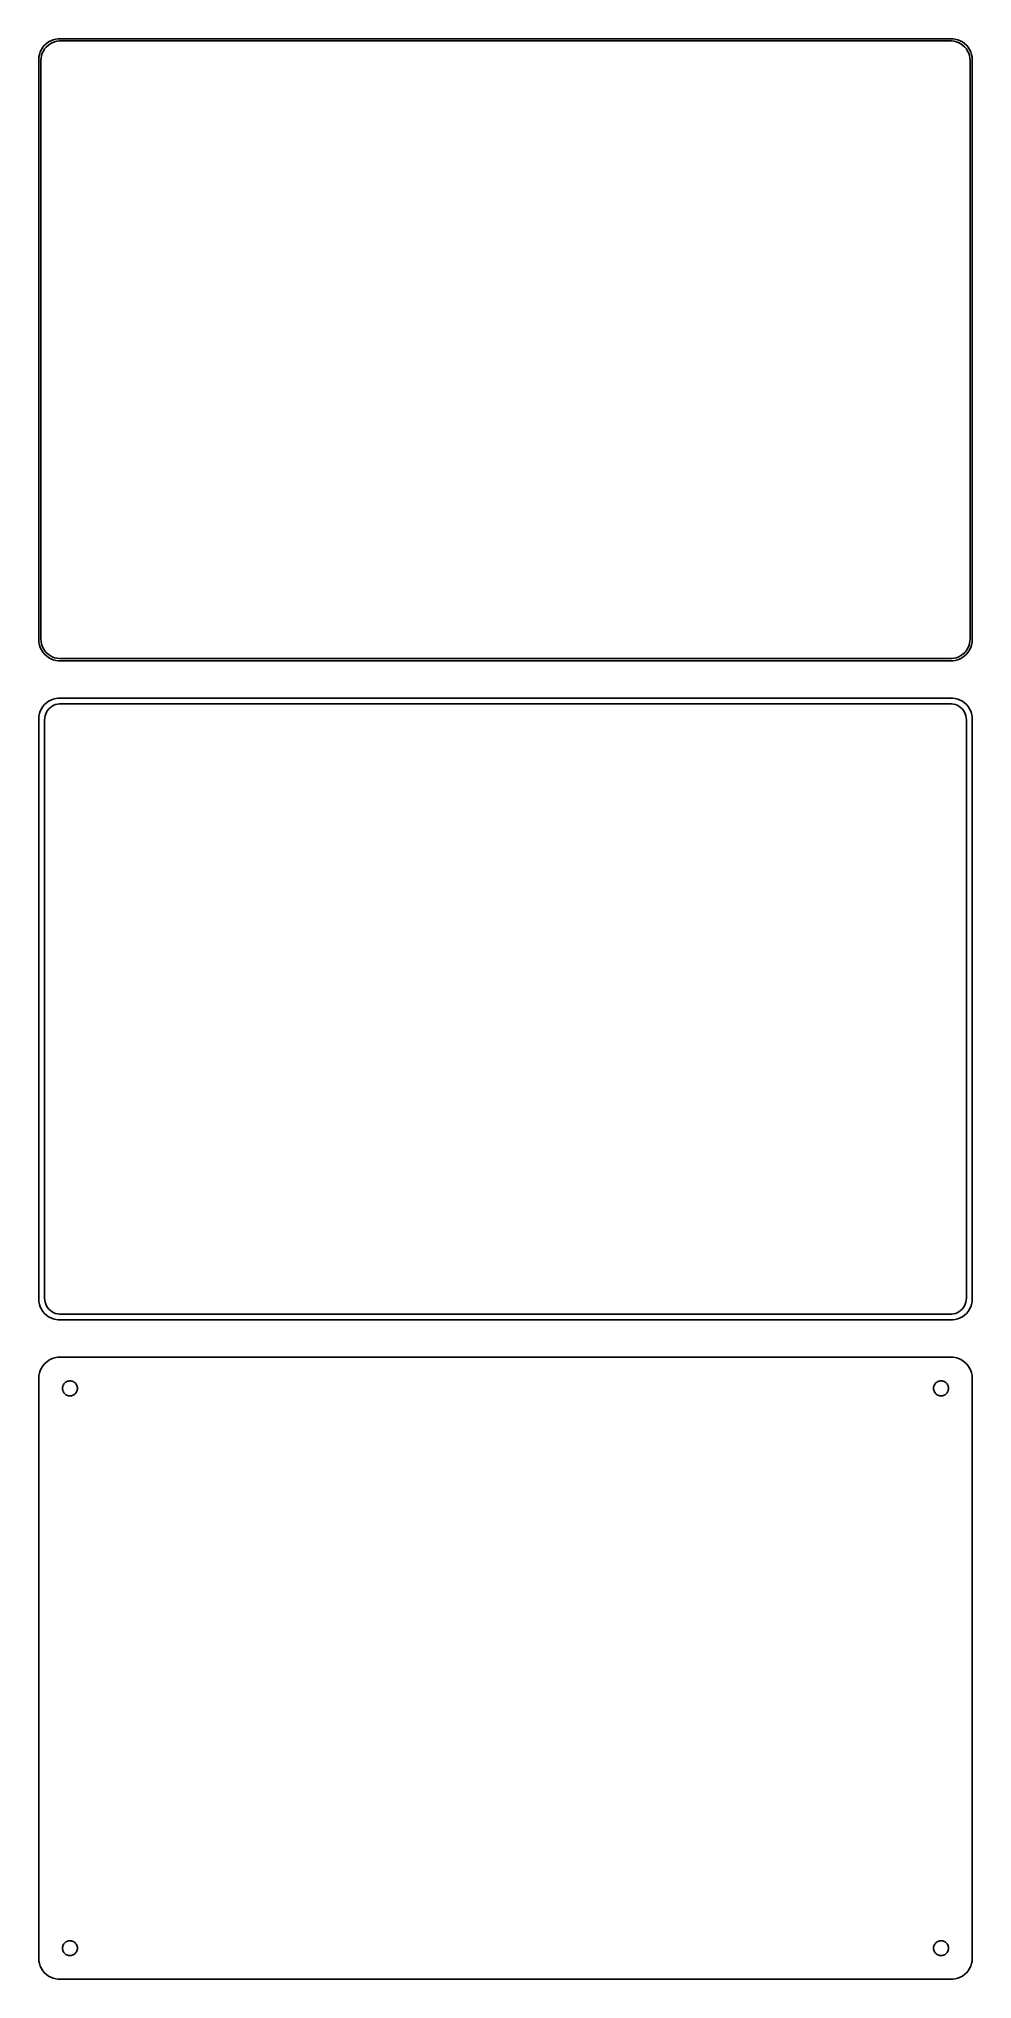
# Model space of a CAD drawing. Header units: metres. Extents: x -112 to 112, y 243 to 711.
import ezdxf

# ---------------------------------------------------------------- set-up
doc = ezdxf.new("R2010")
doc.units = ezdxf.units.M

msp = doc.modelspace()

# ---------------------------------------------------------------- linework, layer by layer
for p, q in [((-112.343, 707.243), (-112.461, 706.627)), ((-112.149, 707.841), (-112.343, 707.243)), ((-111.882, 708.409), (-112.149, 707.841)), ((-111.963, 706.345), (-111.851, 706.931)), ((-111.545, 708.939), (-111.882, 708.409)), ((-111.851, 706.931), (-111.666, 707.499)), ((-111.666, 707.499), (-111.412, 708.038)), ((-111.145, 709.423), (-111.545, 708.939)), ((-111.412, 708.038), (-111.093, 708.542)), ((-110.687, 709.853), (-111.145, 709.423)), ((-111.093, 708.542), (-110.713, 709.002)), ((-110.713, 709.002), (-110.278, 709.41)), ((-110.179, 710.222), (-110.687, 709.853)), ((-110.278, 709.41), (-109.795, 709.761)), ((-109.629, 710.524), (-110.179, 710.222)), ((-109.795, 709.761), (-109.272, 710.048)), ((-109.045, 710.755), (-109.629, 710.524)), ((-109.272, 710.048), (-108.718, 710.268)), ((-108.437, 710.911), (-109.045, 710.755)), ((-108.718, 710.268), (-108.14, 710.416)), ((-107.814, 710.99), (-108.437, 710.911)), ((-108.14, 710.416), (-107.548, 710.491)), ((107.814, 710.99), (-107.814, 710.99)), ((-107.548, 710.491), (107.548, 710.491)), ((107.548, 710.491), (108.14, 710.416)), ((108.437, 710.911), (107.814, 710.99)), ((108.14, 710.416), (108.718, 710.268)), ((109.045, 710.755), (108.437, 710.911)), ((108.718, 710.268), (109.272, 710.048)), ((109.629, 710.524), (109.045, 710.755)), ((109.272, 710.048), (109.795, 709.761)), ((110.179, 710.222), (109.629, 710.524)), ((109.795, 709.761), (110.278, 709.41)), ((110.687, 709.853), (110.179, 710.222)), ((110.278, 709.41), (110.713, 709.002)), ((111.145, 709.423), (110.687, 709.853)), ((110.713, 709.002), (111.093, 708.542)), ((111.093, 708.542), (111.412, 708.038)), ((111.545, 708.939), (111.145, 709.423)), ((111.412, 708.038), (111.666, 707.499)), ((111.882, 708.409), (111.545, 708.939)), ((111.666, 707.499), (111.851, 706.931)), ((111.851, 706.931), (111.963, 706.345)), ((112.149, 707.841), (111.882, 708.409)), ((112.343, 707.243), (112.149, 707.841)), ((112.461, 706.627), (112.343, 707.243)), ((-112.461, 706.627), (-112.5, 706)), ((-112.5, 706), (-112.5, 566)), ((-112, 705.75), (-111.963, 706.345)), ((-112, 566.25), (-112, 705.75)), ((111.963, 706.345), (112, 705.75)), ((112, 705.75), (112, 566.25)), ((112.5, 706), (112.461, 706.627)), ((112.5, 566), (112.5, 706)), ((-112.5, 566), (-112.461, 565.373)), ((-112.461, 565.373), (-112.343, 564.757)), ((-112.343, 564.757), (-112.149, 564.159)), ((-112.149, 564.159), (-111.882, 563.591)), ((-111.963, 565.655), (-112, 566.25)), ((-111.851, 565.069), (-111.963, 565.655)), ((-111.882, 563.591), (-111.545, 563.061)), ((-111.666, 564.501), (-111.851, 565.069)), ((-111.412, 563.962), (-111.666, 564.501)), ((-111.545, 563.061), (-111.145, 562.577)), ((-111.093, 563.458), (-111.412, 563.962)), ((-111.145, 562.577), (-110.687, 562.147)), ((-110.713, 562.998), (-111.093, 563.458)), ((-110.278, 562.59), (-110.713, 562.998)), ((-110.687, 562.147), (-110.179, 561.778)), ((-109.795, 562.239), (-110.278, 562.59)), ((-110.179, 561.778), (-109.629, 561.476)), ((-109.272, 561.952), (-109.795, 562.239)), ((-108.718, 561.732), (-109.272, 561.952)), ((-108.14, 561.584), (-108.718, 561.732)), ((-107.548, 561.509), (-108.14, 561.584)), ((108.14, 561.584), (107.548, 561.509)), ((108.718, 561.732), (108.14, 561.584)), ((109.272, 561.952), (108.718, 561.732)), ((109.795, 562.239), (109.272, 561.952)), ((109.629, 561.476), (110.179, 561.778)), ((110.278, 562.59), (109.795, 562.239)), ((110.179, 561.778), (110.687, 562.147)), ((110.713, 562.998), (110.278, 562.59)), ((110.687, 562.147), (111.145, 562.577)), ((111.093, 563.458), (110.713, 562.998)), ((111.412, 563.962), (111.093, 563.458)), ((111.145, 562.577), (111.545, 563.061)), ((111.666, 564.501), (111.412, 563.962)), ((111.545, 563.061), (111.882, 563.591)), ((111.851, 565.069), (111.666, 564.501)), ((111.963, 565.655), (111.851, 565.069)), ((111.882, 563.591), (112.149, 564.159)), ((112, 566.25), (111.963, 565.655)), ((112.149, 564.159), (112.343, 564.757)), ((112.343, 564.757), (112.461, 565.373)), ((112.461, 565.373), (112.5, 566)), ((-109.629, 561.476), (-109.045, 561.245)), ((-109.045, 561.245), (-108.437, 561.089)), ((-108.437, 561.089), (-107.814, 561.01)), ((-107.814, 561.01), (107.814, 561.01)), ((107.548, 561.509), (-107.548, 561.509)), ((107.814, 561.01), (108.437, 561.089)), ((108.437, 561.089), (109.045, 561.245)), ((109.045, 561.245), (109.629, 561.476)), ((-112.461, 547.627), (-112.5, 547)), ((-112.343, 548.243), (-112.461, 547.627)), ((-112.149, 548.841), (-112.343, 548.243)), ((-111.882, 549.409), (-112.149, 548.841)), ((-111.545, 549.939), (-111.882, 549.409)), ((-111.145, 550.423), (-111.545, 549.939)), ((-110.687, 550.853), (-111.145, 550.423)), ((-111.089, 547.235), (-110.998, 547.712)), ((-110.998, 547.712), (-110.848, 548.174)), ((-110.848, 548.174), (-110.641, 548.614)), ((-110.179, 551.222), (-110.687, 550.853)), ((-110.641, 548.614), (-110.38, 549.024)), ((-110.38, 549.024), (-110.071, 549.399)), ((-109.629, 551.524), (-110.179, 551.222)), ((-110.071, 549.399), (-109.716, 549.731)), ((-109.716, 549.731), (-109.323, 550.017)), ((-109.045, 551.755), (-109.629, 551.524)), ((-109.323, 550.017), (-108.898, 550.251)), ((-108.437, 551.911), (-109.045, 551.755)), ((-108.898, 550.251), (-108.446, 550.43)), ((-108.446, 550.43), (-107.975, 550.551)), ((-107.814, 551.99), (-108.437, 551.911)), ((-107.975, 550.551), (-107.493, 550.612)), ((107.814, 551.99), (-107.814, 551.99)), ((-107.493, 550.612), (107.493, 550.612)), ((107.493, 550.612), (107.975, 550.551)), ((108.437, 551.911), (107.814, 551.99)), ((107.975, 550.551), (108.446, 550.43)), ((109.045, 551.755), (108.437, 551.911)), ((108.446, 550.43), (108.898, 550.251)), ((108.898, 550.251), (109.323, 550.017)), ((109.629, 551.524), (109.045, 551.755)), ((109.323, 550.017), (109.716, 549.731)), ((110.179, 551.222), (109.629, 551.524)), ((109.716, 549.731), (110.071, 549.399)), ((110.071, 549.399), (110.38, 549.024)), ((110.687, 550.853), (110.179, 551.222)), ((110.38, 549.024), (110.641, 548.614)), ((110.641, 548.614), (110.848, 548.174)), ((111.145, 550.423), (110.687, 550.853)), ((110.848, 548.174), (110.998, 547.712)), ((110.998, 547.712), (111.089, 547.235)), ((111.545, 549.939), (111.145, 550.423)), ((111.882, 549.409), (111.545, 549.939)), ((112.149, 548.841), (111.882, 549.409)), ((112.343, 548.243), (112.149, 548.841)), ((112.461, 547.627), (112.343, 548.243)), ((112.5, 547), (112.461, 547.627)), ((-112.5, 547), (-112.5, 407)), ((-111.119, 546.75), (-111.089, 547.235)), ((-111.119, 407.25), (-111.119, 546.75)), ((111.089, 547.235), (111.119, 546.75)), ((111.119, 546.75), (111.119, 407.25)), ((112.5, 407), (112.5, 547)), ((-111.089, 406.765), (-111.119, 407.25)), ((111.119, 407.25), (111.089, 406.765)), ((-112.5, 407), (-112.461, 406.373)), ((-112.461, 406.373), (-112.343, 405.757)), ((-112.343, 405.757), (-112.149, 405.159)), ((-112.149, 405.159), (-111.882, 404.591)), ((-111.882, 404.591), (-111.545, 404.061)), ((-111.545, 404.061), (-111.145, 403.577)), ((-111.145, 403.577), (-110.687, 403.147)), ((-110.998, 406.288), (-111.089, 406.765)), ((-110.848, 405.826), (-110.998, 406.288)), ((-110.641, 405.386), (-110.848, 405.826)), ((-110.687, 403.147), (-110.179, 402.778)), ((-110.38, 404.976), (-110.641, 405.386)), ((-110.071, 404.601), (-110.38, 404.976)), ((-110.179, 402.778), (-109.629, 402.476)), ((-109.716, 404.269), (-110.071, 404.601)), ((-109.323, 403.983), (-109.716, 404.269)), ((-109.629, 402.476), (-109.045, 402.245)), ((-108.898, 403.749), (-109.323, 403.983)), ((-108.446, 403.57), (-108.898, 403.749)), ((-107.975, 403.449), (-108.446, 403.57)), ((-107.493, 403.388), (-107.975, 403.449)), ((107.493, 403.388), (-107.493, 403.388)), ((107.975, 403.449), (107.493, 403.388)), ((108.446, 403.57), (107.975, 403.449)), ((108.898, 403.749), (108.446, 403.57)), ((109.323, 403.983), (108.898, 403.749)), ((109.045, 402.245), (109.629, 402.476)), ((109.716, 404.269), (109.323, 403.983)), ((109.629, 402.476), (110.179, 402.778)), ((110.071, 404.601), (109.716, 404.269)), ((110.38, 404.976), (110.071, 404.601)), ((110.179, 402.778), (110.687, 403.147)), ((110.641, 405.386), (110.38, 404.976)), ((110.848, 405.826), (110.641, 405.386)), ((110.687, 403.147), (111.145, 403.577)), ((110.998, 406.288), (110.848, 405.826)), ((111.089, 406.765), (110.998, 406.288)), ((111.145, 403.577), (111.545, 404.061)), ((111.545, 404.061), (111.882, 404.591)), ((111.882, 404.591), (112.149, 405.159)), ((112.149, 405.159), (112.343, 405.757)), ((112.343, 405.757), (112.461, 406.373)), ((112.461, 406.373), (112.5, 407)), ((-109.045, 402.245), (-108.437, 402.089)), ((-108.437, 402.089), (-107.814, 402.01)), ((-107.814, 402.01), (107.814, 402.01)), ((107.814, 402.01), (108.437, 402.089)), ((108.437, 402.089), (109.045, 402.245)), ((-112.461, 388.627), (-112.5, 388)), ((-112.343, 389.243), (-112.461, 388.627)), ((-112.149, 389.841), (-112.343, 389.243)), ((-111.882, 390.409), (-112.149, 389.841)), ((-111.545, 390.939), (-111.882, 390.409)), ((-111.145, 391.423), (-111.545, 390.939)), ((-110.687, 391.853), (-111.145, 391.423)), ((-110.179, 392.222), (-110.687, 391.853)), ((-109.629, 392.524), (-110.179, 392.222)), ((-109.045, 392.755), (-109.629, 392.524)), ((-108.437, 392.911), (-109.045, 392.755)), ((-107.814, 392.99), (-108.437, 392.911)), ((107.814, 392.99), (-107.814, 392.99)), ((108.437, 392.911), (107.814, 392.99)), ((109.045, 392.755), (108.437, 392.911)), ((109.629, 392.524), (109.045, 392.755)), ((110.179, 392.222), (109.629, 392.524)), ((110.687, 391.853), (110.179, 392.222)), ((111.145, 391.423), (110.687, 391.853)), ((111.545, 390.939), (111.145, 391.423)), ((111.882, 390.409), (111.545, 390.939)), ((112.149, 389.841), (111.882, 390.409)), ((112.343, 389.243), (112.149, 389.841)), ((112.461, 388.627), (112.343, 389.243)), ((112.5, 388), (112.461, 388.627)), ((-112.5, 388), (-112.5, 248)), ((-106.8, 385.5), (-106.786, 385.726)), ((-106.786, 385.274), (-106.8, 385.5)), ((-106.786, 385.726), (-106.743, 385.948)), ((-106.743, 385.052), (-106.786, 385.274)), ((-106.743, 385.948), (-106.674, 386.163)), ((-106.674, 384.837), (-106.743, 385.052)), ((-106.674, 386.163), (-106.577, 386.367)), ((-106.577, 384.633), (-106.674, 384.837)), ((-106.577, 386.367), (-106.456, 386.558)), ((-106.456, 384.442), (-106.577, 384.633)), ((-106.456, 386.558), (-106.312, 386.732)), ((-106.312, 384.268), (-106.456, 384.442)), ((-106.312, 386.732), (-106.147, 386.887)), ((-106.147, 384.113), (-106.312, 384.268)), ((-106.147, 386.887), (-105.964, 387.02)), ((-105.964, 383.98), (-106.147, 384.113)), ((-105.964, 387.02), (-105.766, 387.129)), ((-105.766, 383.871), (-105.964, 383.98)), ((-105.766, 387.129), (-105.556, 387.212)), ((-105.556, 383.788), (-105.766, 383.871)), ((-105.556, 387.212), (-105.337, 387.268)), ((-105.337, 383.732), (-105.556, 383.788)), ((-105.337, 387.268), (-105.113, 387.296)), ((-105.113, 387.296), (-104.887, 387.296)), ((-104.887, 387.296), (-104.663, 387.268)), ((-104.663, 387.268), (-104.444, 387.212)), ((-104.444, 383.788), (-104.663, 383.732)), ((-104.444, 387.212), (-104.234, 387.129)), ((-104.234, 383.871), (-104.444, 383.788)), ((-104.234, 387.129), (-104.036, 387.02)), ((-104.036, 383.98), (-104.234, 383.871)), ((-104.036, 387.02), (-103.853, 386.887)), ((-103.853, 384.113), (-104.036, 383.98)), ((-103.853, 386.887), (-103.688, 386.732)), ((-103.688, 384.268), (-103.853, 384.113)), ((-103.688, 386.732), (-103.544, 386.558)), ((-103.544, 384.442), (-103.688, 384.268)), ((-103.544, 386.558), (-103.423, 386.367)), ((-103.423, 384.633), (-103.544, 384.442)), ((-103.423, 386.367), (-103.326, 386.163)), ((-103.326, 384.837), (-103.423, 384.633)), ((-103.326, 386.163), (-103.257, 385.948)), ((-103.257, 385.052), (-103.326, 384.837)), ((-103.257, 385.948), (-103.214, 385.726)), ((-103.214, 385.274), (-103.257, 385.052)), ((-103.214, 385.726), (-103.2, 385.5)), ((-103.2, 385.5), (-103.214, 385.274)), ((103.2, 385.5), (103.214, 385.726)), ((103.214, 385.274), (103.2, 385.5)), ((103.214, 385.726), (103.257, 385.948)), ((103.257, 385.052), (103.214, 385.274)), ((103.257, 385.948), (103.326, 386.163)), ((103.326, 384.837), (103.257, 385.052)), ((103.326, 386.163), (103.423, 386.367)), ((103.423, 384.633), (103.326, 384.837)), ((103.423, 386.367), (103.544, 386.558)), ((103.544, 384.442), (103.423, 384.633)), ((103.544, 386.558), (103.688, 386.732)), ((103.688, 384.268), (103.544, 384.442)), ((103.688, 386.732), (103.853, 386.887)), ((103.853, 384.113), (103.688, 384.268)), ((103.853, 386.887), (104.036, 387.02)), ((104.036, 383.98), (103.853, 384.113)), ((104.036, 387.02), (104.234, 387.129)), ((104.234, 383.871), (104.036, 383.98)), ((104.234, 387.129), (104.444, 387.212)), ((104.444, 383.788), (104.234, 383.871)), ((104.444, 387.212), (104.663, 387.268)), ((104.663, 383.732), (104.444, 383.788)), ((104.663, 387.268), (104.887, 387.296)), ((104.887, 387.296), (105.113, 387.296)), ((105.113, 387.296), (105.337, 387.268)), ((105.337, 387.268), (105.556, 387.212)), ((105.556, 383.788), (105.337, 383.732)), ((105.556, 387.212), (105.766, 387.129)), ((105.766, 383.871), (105.556, 383.788)), ((105.766, 387.129), (105.964, 387.02)), ((105.964, 383.98), (105.766, 383.871)), ((105.964, 387.02), (106.147, 386.887)), ((106.147, 384.113), (105.964, 383.98)), ((106.147, 386.887), (106.312, 386.732)), ((106.312, 384.268), (106.147, 384.113)), ((106.312, 386.732), (106.456, 386.558)), ((106.456, 384.442), (106.312, 384.268)), ((106.456, 386.558), (106.577, 386.367)), ((106.577, 384.633), (106.456, 384.442)), ((106.577, 386.367), (106.674, 386.163)), ((106.674, 384.837), (106.577, 384.633)), ((106.674, 386.163), (106.743, 385.948)), ((106.743, 385.052), (106.674, 384.837)), ((106.743, 385.948), (106.786, 385.726)), ((106.786, 385.274), (106.743, 385.052)), ((106.786, 385.726), (106.8, 385.5)), ((106.8, 385.5), (106.786, 385.274)), ((112.5, 248), (112.5, 388)), ((-105.113, 383.704), (-105.337, 383.732)), ((-104.887, 383.704), (-105.113, 383.704)), ((-104.663, 383.732), (-104.887, 383.704)), ((104.887, 383.704), (104.663, 383.732)), ((105.113, 383.704), (104.887, 383.704)), ((105.337, 383.732), (105.113, 383.704)), ((-106.8, 250.5), (-106.786, 250.726)), ((-106.786, 250.274), (-106.8, 250.5)), ((-106.786, 250.726), (-106.743, 250.948)), ((-106.743, 250.052), (-106.786, 250.274)), ((-106.743, 250.948), (-106.674, 251.163)), ((-106.674, 249.837), (-106.743, 250.052)), ((-106.674, 251.163), (-106.577, 251.367)), ((-106.577, 249.633), (-106.674, 249.837)), ((-106.577, 251.367), (-106.456, 251.558)), ((-106.456, 249.442), (-106.577, 249.633)), ((-106.456, 251.558), (-106.312, 251.732)), ((-106.312, 249.268), (-106.456, 249.442)), ((-106.312, 251.732), (-106.147, 251.887)), ((-106.147, 249.113), (-106.312, 249.268)), ((-106.147, 251.887), (-105.964, 252.02)), ((-105.964, 248.98), (-106.147, 249.113)), ((-105.964, 252.02), (-105.766, 252.129)), ((-105.766, 248.871), (-105.964, 248.98)), ((-105.766, 252.129), (-105.556, 252.212)), ((-105.556, 248.788), (-105.766, 248.871)), ((-105.556, 252.212), (-105.337, 252.268)), ((-105.337, 248.732), (-105.556, 248.788)), ((-105.337, 252.268), (-105.113, 252.296)), ((-105.113, 248.704), (-105.337, 248.732)), ((-105.113, 252.296), (-104.887, 252.296)), ((-104.887, 248.704), (-105.113, 248.704)), ((-104.887, 252.296), (-104.663, 252.268)), ((-104.663, 248.732), (-104.887, 248.704)), ((-104.663, 252.268), (-104.444, 252.212)), ((-104.444, 248.788), (-104.663, 248.732)), ((-104.444, 252.212), (-104.234, 252.129)), ((-104.234, 248.871), (-104.444, 248.788)), ((-104.234, 252.129), (-104.036, 252.02)), ((-104.036, 248.98), (-104.234, 248.871)), ((-104.036, 252.02), (-103.853, 251.887)), ((-103.853, 249.113), (-104.036, 248.98)), ((-103.853, 251.887), (-103.688, 251.732)), ((-103.688, 249.268), (-103.853, 249.113)), ((-103.688, 251.732), (-103.544, 251.558)), ((-103.544, 249.442), (-103.688, 249.268)), ((-103.544, 251.558), (-103.423, 251.367)), ((-103.423, 249.633), (-103.544, 249.442)), ((-103.423, 251.367), (-103.326, 251.163)), ((-103.326, 249.837), (-103.423, 249.633)), ((-103.326, 251.163), (-103.257, 250.948)), ((-103.257, 250.052), (-103.326, 249.837)), ((-103.257, 250.948), (-103.214, 250.726)), ((-103.214, 250.274), (-103.257, 250.052)), ((-103.214, 250.726), (-103.2, 250.5)), ((-103.2, 250.5), (-103.214, 250.274)), ((103.2, 250.5), (103.214, 250.726)), ((103.214, 250.274), (103.2, 250.5)), ((103.214, 250.726), (103.257, 250.948)), ((103.257, 250.052), (103.214, 250.274)), ((103.257, 250.948), (103.326, 251.163)), ((103.326, 249.837), (103.257, 250.052)), ((103.326, 251.163), (103.423, 251.367)), ((103.423, 249.633), (103.326, 249.837)), ((103.423, 251.367), (103.544, 251.558)), ((103.544, 249.442), (103.423, 249.633)), ((103.544, 251.558), (103.688, 251.732)), ((103.688, 249.268), (103.544, 249.442)), ((103.688, 251.732), (103.853, 251.887)), ((103.853, 249.113), (103.688, 249.268)), ((103.853, 251.887), (104.036, 252.02)), ((104.036, 248.98), (103.853, 249.113)), ((104.036, 252.02), (104.234, 252.129)), ((104.234, 248.871), (104.036, 248.98)), ((104.234, 252.129), (104.444, 252.212)), ((104.444, 248.788), (104.234, 248.871)), ((104.444, 252.212), (104.663, 252.268)), ((104.663, 248.732), (104.444, 248.788)), ((104.663, 252.268), (104.887, 252.296)), ((104.887, 248.704), (104.663, 248.732)), ((104.887, 252.296), (105.113, 252.296)), ((105.113, 248.704), (104.887, 248.704)), ((105.113, 252.296), (105.337, 252.268)), ((105.337, 248.732), (105.113, 248.704)), ((105.337, 252.268), (105.556, 252.212)), ((105.556, 248.788), (105.337, 248.732)), ((105.556, 252.212), (105.766, 252.129)), ((105.766, 248.871), (105.556, 248.788)), ((105.766, 252.129), (105.964, 252.02)), ((105.964, 248.98), (105.766, 248.871)), ((105.964, 252.02), (106.147, 251.887)), ((106.147, 249.113), (105.964, 248.98)), ((106.147, 251.887), (106.312, 251.732)), ((106.312, 249.268), (106.147, 249.113)), ((106.312, 251.732), (106.456, 251.558)), ((106.456, 249.442), (106.312, 249.268)), ((106.456, 251.558), (106.577, 251.367)), ((106.577, 249.633), (106.456, 249.442)), ((106.577, 251.367), (106.674, 251.163)), ((106.674, 249.837), (106.577, 249.633)), ((106.674, 251.163), (106.743, 250.948)), ((106.743, 250.052), (106.674, 249.837)), ((106.743, 250.948), (106.786, 250.726)), ((106.786, 250.274), (106.743, 250.052)), ((106.786, 250.726), (106.8, 250.5)), ((106.8, 250.5), (106.786, 250.274)), ((-112.5, 248), (-112.461, 247.373)), ((-112.461, 247.373), (-112.343, 246.757)), ((-112.343, 246.757), (-112.149, 246.159)), ((-112.149, 246.159), (-111.882, 245.591)), ((-111.882, 245.591), (-111.545, 245.061)), ((-111.545, 245.061), (-111.145, 244.577)), ((-111.145, 244.577), (-110.687, 244.147)), ((-110.687, 244.147), (-110.179, 243.778)), ((-110.179, 243.778), (-109.629, 243.476)), ((-109.629, 243.476), (-109.045, 243.245)), ((109.045, 243.245), (109.629, 243.476)), ((109.629, 243.476), (110.179, 243.778)), ((110.179, 243.778), (110.687, 244.147)), ((110.687, 244.147), (111.145, 244.577)), ((111.145, 244.577), (111.545, 245.061)), ((111.545, 245.061), (111.882, 245.591)), ((111.882, 245.591), (112.149, 246.159)), ((112.149, 246.159), (112.343, 246.757)), ((112.343, 246.757), (112.461, 247.373)), ((112.461, 247.373), (112.5, 248)), ((-109.045, 243.245), (-108.437, 243.089)), ((-108.437, 243.089), (-107.814, 243.01)), ((-107.814, 243.01), (107.814, 243.01)), ((107.814, 243.01), (108.437, 243.089)), ((108.437, 243.089), (109.045, 243.245))]:
    msp.add_line(p, q)

doc.saveas('drawing.dxf')
